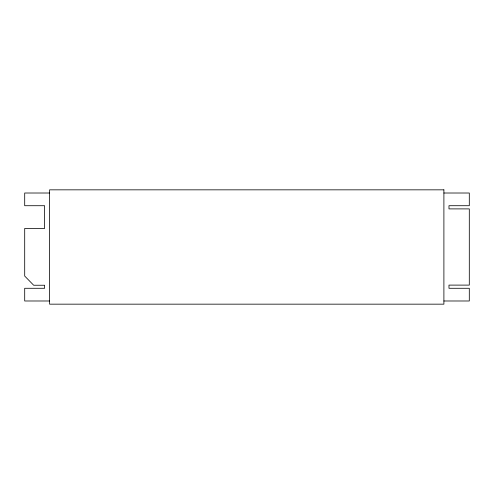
<?xml version="1.0" encoding="UTF-8"?>
<svg xmlns="http://www.w3.org/2000/svg" width="494" height="494" viewBox="0 0 494 494"><rect width="100%" height="100%" fill="white"/><g stroke="black" fill="none" stroke-linecap="round" stroke-linejoin="round"><path stroke-width="0.74" d="M49.598 193.012L24.7 193.012L24.7 205.714L44.621 205.714L44.621 228.45L24.7 228.45L24.7 276.053L33.678 285.242L44.621 285.242L44.621 288.286L24.7 288.286L24.7 300.988L49.598 300.988M443.896 193.012L469.3 193.012L469.3 205.714L448.978 205.714L448.978 208.894L469.3 208.894L469.3 285.106L448.978 285.106L448.978 288.286L469.3 288.286L469.3 300.988L443.896 300.988M443.896 189.838L49.598 189.838L49.598 304.162L443.896 304.162L443.896 189.838"/></g></svg>
